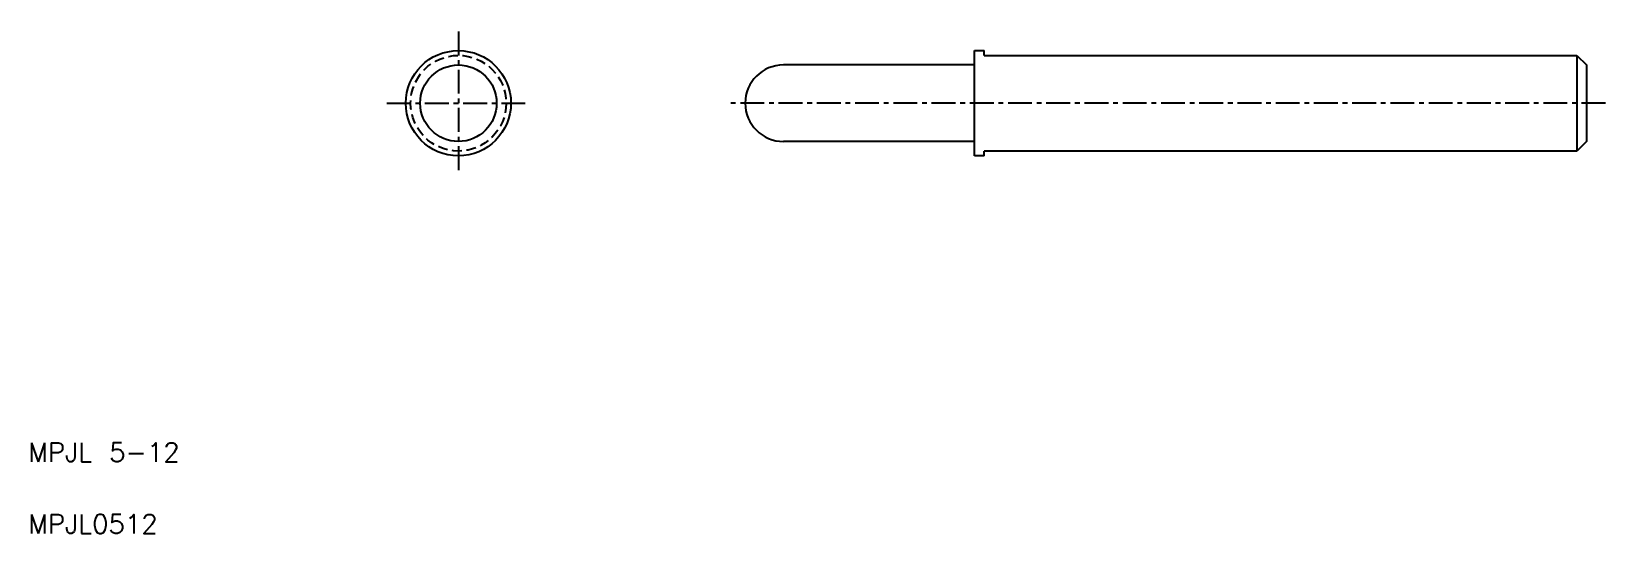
# Model space of a CAD drawing. Extents: x 2.7 to 85, y 2.5 to 28.7.
import ezdxf

# ---------------------------------------------------------------- set-up
doc = ezdxf.new("R2010")
doc.units = 0
doc.linetypes.add('CENTER', pattern=[2, 1.25, -0.25, 0.25, -0.25])
doc.linetypes.add('DASHED', pattern=[0.75, 0.5, -0.25])
doc.layers.get('0').update_dxf_attribs({"linetype": 'CONTINUOUS'})
doc.layers.add('CENTER', color=1, linetype='CENTER')
doc.styles.get("Standard").update_dxf_attribs({"font": 'txt.shx', "bigfont": 'bigfont.shx'})

msp = doc.modelspace()

# ---------------------------------------------------------------- linework, layer by layer
at = {"color": 7, "linetype": 'CONTINUOUS'}
for p, q in [((52, 22.25), (52, 27.75)), ((52, 27.75), (52.5, 27.75)), ((52.5, 27.5), (52.5, 27.75)), ((52.5, 27.5), (83.5, 27.5)), ((83.5, 27.5), (83.5, 22.5)), ((83.5, 27.5), (84, 27)), ((52, 27), (42, 27)), ((84, 27), (84, 23)), ((52, 23), (42, 23)), ((52.5, 22.25), (52, 22.25)), ((83.5, 22.5), (52.5, 22.5)), ((52.5, 22.25), (52.5, 22.5)), ((84, 23), (83.5, 22.5))]:
    msp.add_line(p, q, dxfattribs=at)
for radius in [2.75, 2]:
    msp.add_circle((25, 25), radius, dxfattribs=at)
at = {"color": 3, "linetype": 'DASHED'}
msp.add_circle((25, 25), 2.5, dxfattribs=at)
at = {"color": 7, "linetype": 'CONTINUOUS'}
msp.add_arc((42, 25), 2, 90, 270, dxfattribs=at)
at = {"layer": 'CENTER', "color": 1, "linetype": 'CENTER'}
for p, q in [((25, 28.75), (25, 21.25)), ((21.25, 25), (28.75, 25)), ((85, 25), (39, 25))]:
    msp.add_line(p, q, dxfattribs=at)

# ---------------------------------------------------------------- texts
at = {"color": 7, "linetype": 'CONTINUOUS'}
for s, p in [('MPJL 5-12', (2.5, 6.25)), ('MPJL0512', (2.5, 2.5))]:
    msp.add_text(s, height=1, dxfattribs=at).set_placement(p)

doc.saveas('drawing.dxf')
